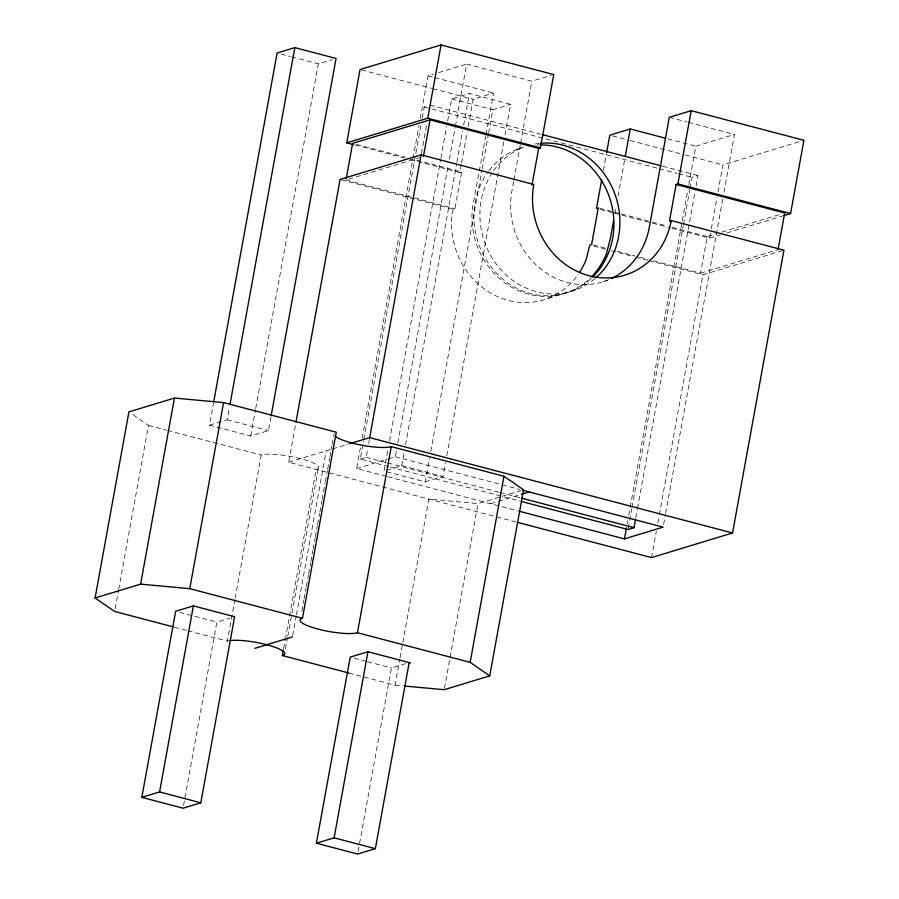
<?xml version="1.0" encoding="UTF-8"?>
<svg xmlns="http://www.w3.org/2000/svg" width="899" height="899" viewBox="0 0 899 899"><rect width="100%" height="100%" fill="white"/><g stroke="black" fill="none" stroke-linecap="round" stroke-linejoin="round"><path stroke-width="0.67" stroke-dasharray="4.5 3.37" d="M115.173 608.735L118.432 590.812M118.679 589.441L148.492 425.407L131.22 413.484M270.947 416.844L268.441 430.621L250.697 436.015L209.467 425.182L213.479 403.123M209.467 425.182L227.2 419.788L229.459 407.382M183.565 805.425L216.884 622.097L229.548 618.254M250.697 436.015L255.462 409.832M255.709 408.449L318.336 63.851L332.27 59.615M188.003 630.761L227.38 641.111L234.897 599.757M235.145 598.374L261.193 455.018A30.397 6.057 10.3 0 1 300.513 458.647A30.397 6.057 10.3 0 1 316.178 469.469L285.612 637.638M516.15 522.016L288.691 462.243L295.704 423.62M283.612 648.662L285.365 639.009M285.489 648.864L287.489 637.841M287.736 636.458L291.748 614.399M291.995 613.028L318.302 468.289M292.658 635.548L296.176 616.242M296.423 614.871L326.225 450.837M301.85 611.196L303.851 600.172M304.098 598.79L306.109 587.766M306.357 586.384L308.357 575.36M308.604 573.978L310.616 562.954M310.863 561.572L312.863 550.548M313.122 549.165L315.122 538.141M315.369 536.759L317.381 525.735M317.628 524.353L319.628 513.329M319.887 511.947L321.887 500.923M322.134 499.541L325.146 482.999M325.393 481.628L327.393 470.593M327.652 469.222L329.652 458.198M329.899 456.816L331.911 445.792M332.158 444.409L334.158 433.385M386.413 476.335L356.667 468.525L360.42 447.859M362.173 438.206L412.753 159.887M413.001 158.505L419.013 125.444M420.26 118.556L428.025 75.842L433.352 74.224M388.649 466.592L360.252 459.131L363.511 441.173M363.758 439.791L420.979 124.916M422.238 118.005L424.249 106.959L427.823 105.868M360.252 459.131L366.208 457.31L367.713 449.028M368.714 443.51L369.467 439.364M421.417 153.482L426.946 123.096M384.019 471.042L388.031 448.994M389.537 440.724L440.634 159.528M440.881 158.145L446.646 126.444M447.646 120.938L451.658 98.879L469.39 93.485L510.632 104.329L504.62 137.401M388.66 458.793L395.324 456.771L396.571 449.882M397.83 442.993L448.41 164.674M449.41 159.157L455.164 127.467M455.411 126.096L466.682 64.087L531.86 81.213L551.177 75.347M386.559 470.278L401.763 465.66L404.269 451.871M405.516 444.983L456.625 163.787M456.872 162.404L462.637 130.703M463.637 125.197L469.39 93.485M410.023 159.449L459.839 172.541L461.322 164.405M461.569 163.045L467.233 131.838M468.222 126.422L473.155 99.283L493.596 93.069L486.112 134.277M341.429 179.811L453.186 209.175L454.961 208.635L461.614 172.001L414.529 159.629M485.865 135.648L472.582 207.04A75.988 69.425 73.1 0 0 510.171 286.332A75.988 69.425 73.1 0 0 590.317 278.016M358.128 851.297L391.436 667.968L407.91 662.956M386.682 471.75L425.261 481.886L429.52 458.445M430.767 451.556L481.875 170.361M482.122 168.99L488.382 134.524M488.629 133.142L492.888 109.712L510.632 104.329M348.902 673.036L395.066 685.162L399.83 658.978M400.077 657.596L402.583 643.819M402.831 642.437L428.879 499.08L478.021 503.62L520.869 490.596M425.261 481.886L442.993 476.492L445.499 462.704M446.747 455.815L504.361 138.783M513.632 181.497L511.891 191.105A75.988 69.425 73.1 0 0 536.883 265.643A75.988 69.425 73.1 0 0 608.679 279.724M513.891 180.115L520.375 144.402M520.622 143.031L531.86 81.213M444.454 688.331L478.021 503.62M603.386 170.462L606.353 154.178M614.815 213.906L616.051 207.062M618.051 196.106L624.771 159.112M627.221 523.735L627.716 520.971M628.716 515.464L629.974 508.576M630.221 507.193L687.814 190.296M688.814 184.789L695.826 146.2L734.483 134.457L723.47 195.083M628.3 528.106L631.806 508.778M632.064 507.396L683.262 225.66M683.51 224.278L689.791 189.756M690.039 188.374L692.05 177.328L698.006 175.507L695.489 189.318M635.762 518.015L637.267 509.722M637.515 508.351L695.242 190.7M653.494 260.8L700.591 273.172L707.243 236.549L716.593 233.706M651.55 557.582L656.304 531.376M657.81 523.106L659.068 516.206M659.315 514.824L702.939 274.802L782.602 250.585M671.89 228.256L709.592 238.168L711.075 230.032M711.323 228.672L716.986 197.465M717.975 192.038L722.908 164.91L802.582 140.694M663.619 524.387L665.372 514.734M665.62 513.363L723.212 196.454M453.186 209.175L452.141 213.254A75.988 69.425 73.1 0 0 495.675 295.771A75.988 69.425 73.1 0 0 578.439 274.071M438.69 72.594L466.682 64.087M348.643 179.193L419.417 157.685M516.801 149.369L522.769 147.56A75.988 69.425 73.1 0 0 492.607 172.102M459.839 172.541L461.614 172.001M721.931 232.077L780.692 214.232M709.592 238.168L720.211 234.942M726.853 232.92L782.624 215.974M571.079 291.242L577.034 289.433M548.053 298.299L568.494 292.085M603.443 281.645L609.882 279.679M700.591 273.172L778.04 249.641M288.691 462.243L331.18 449.331M332.506 448.927L348.441 444.084M356.667 468.525L387.323 459.209M490.562 503.698L497.226 501.676M498.563 501.271L519.892 494.787M395.066 685.162L403.258 685.926M669.306 117.331L686.96 121.972M688.319 122.331L734.483 134.457M428.025 75.842L433.374 77.247M434.711 77.595L493.596 93.069M667.721 138.817L695.826 146.2M361.398 69.92L431.419 88.316M432.756 88.664L473.155 99.283M612.5 135.895L628.648 140.143M629.997 140.491L683.858 154.65M685.207 154.999L722.908 164.91M281.095 54.064L290.399 56.513M291.737 56.862L318.336 63.851M451.658 98.879L492.888 109.712M430.205 105.149L541.108 134.288M662.833 166.27L698.006 175.507M424.249 106.959L658.237 168.439M659.585 168.798L677.172 173.417M678.52 173.765L692.05 177.328M356.667 144.436L405.101 157.156M599.611 208.265L619.793 213.569M621.13 213.917L650.73 221.693M652.078 222.053L666.878 225.941M672.261 227.357L707.243 236.549M354.813 144.953L404.64 158.044M600.532 209.512L613.995 213.052M615.343 213.4L620.726 214.816M622.074 215.176L670.542 227.908M345.98 180.002L454.961 208.635M592.947 244.899L605.061 248.079M617.164 251.259L634.66 255.855M640.043 257.271L648.112 259.384M593.868 246.146L605.993 249.326M611.376 250.742L634.267 256.754M635.615 257.114L647.73 260.294M649.078 260.643L702.939 274.802M395.324 456.771L500.822 484.494M502.17 484.853L519.757 489.472M227.2 419.788L268.441 430.621M401.763 465.66L442.993 476.492M366.208 457.31L386.491 462.648M387.84 462.996L498.754 492.146M500.102 492.495L520.397 497.832M389.997 466.941L519.847 501.058M387.772 476.695L517.61 510.812M148.492 425.407L166.146 430.048M167.506 430.407L261.193 455.018M179.643 612.32L216.884 622.097M354.195 658.18L366.163 661.327M367.5 661.675L391.436 667.968M174.417 627.187L186.644 630.401M227.38 641.111A30.397 6.057 10.3 0 1 231.38 640.425M590.845 278.791A75.988 69.425 73.1 0 1 496.596 273.251A75.988 69.425 73.1 0 1 488.179 171.731M488.966 170.675A75.988 69.425 73.1 0 1 523.42 147.155M537.018 144.941A75.988 69.425 73.1 0 1 539.625 144.863M594.835 278.724A75.988 69.425 73.1 0 1 503.035 271.936A75.988 69.425 73.1 0 1 491.865 173.215M534.86 144.087A75.988 69.425 73.1 0 1 540.389 143.323"/><path stroke-width="1.35" d="M173.069 626.839L114.679 611.489L95.092 597.97L128.917 411.888L174.44 398.055L223.581 402.595L336.282 432.205L302.469 618.287A30.397 6.057 10.3 0 0 318.134 629.109A30.397 6.057 10.3 0 0 357.442 632.739L470.155 662.349L489.73 675.868L523.544 489.786L503.968 476.268L391.267 446.646A30.397 6.057 10.3 0 1 363.365 445.511A30.397 6.057 10.3 0 1 335.979 436.858M95.092 597.97L140.615 584.136L174.44 398.055M141.828 797.346L175.653 611.264L193.386 605.881L234.617 616.714L200.803 802.796L183.07 808.19L141.828 797.346L159.572 791.963L200.803 802.796M213.726 401.752L277.106 53.019L294.838 47.625L336.069 58.457L271.195 415.462M140.615 584.136L189.756 588.676L223.581 402.595M159.572 791.963L193.386 605.881M229.964 404.629L294.838 47.625M295.962 422.238L340.08 179.452L421.08 154.842L533.781 184.452A75.988 69.425 73.1 0 0 589.193 275.779A75.988 69.425 73.1 0 0 671.227 220.57L783.939 250.18L732.539 532.972L651.55 557.582L517.509 522.364M353.464 144.593L346.733 142.829L360.049 69.56L441.049 44.95L553.75 74.561L540.445 147.829L538.67 148.369L430.082 119.837L352.633 143.368L346.227 178.643M348.902 673.036L282.365 655.551L283.365 650.044M349.767 443.679L369.68 437.633L421.08 154.842M346.733 142.829L427.733 118.207L441.049 44.95M423.429 156.46L430.082 119.837M409.18 662.574L375.355 848.656L357.622 854.05L316.392 843.217L350.205 657.135L367.938 651.741L410.618 662.956M357.442 632.739L391.267 446.646M316.392 843.217L334.125 837.823L367.938 651.741M532.006 184.992L538.67 148.369M470.155 662.349L503.968 476.268M601.667 179.957L596.486 208.444L598.262 207.905L591.609 244.539L589.834 245.079L586.081 259.732A75.988 69.425 73.1 0 1 579.922 271.824M606.6 152.819L609.803 135.187L630.244 128.973L665.046 138.12M613.567 220.761L610.275 238.864L606.522 253.518A75.988 69.425 73.1 0 1 591.261 277.072M625.266 156.37L630.244 128.973M611.253 278.589A75.988 69.425 73.1 0 0 649.336 227.222L669.306 117.331L691.196 110.678L803.908 140.289L790.592 213.557L677.891 183.935L676.115 184.475L669.452 221.109L671.227 220.57M677.891 183.935L691.196 110.678M518.959 511.171L624.457 538.883L626.468 527.859M521.195 501.417L628.041 529.489L634.009 527.679L635.514 519.397M778.04 249.641L784.692 213.007L676.115 184.475M783.95 215.569L790.592 213.557M521.218 494.383L529.219 491.955M254.867 648.325L292.411 636.919M624.457 538.883L663.125 527.14L522.454 490.18M489.73 675.868L444.207 689.702L404.617 686.049M542.468 134.648L661.484 165.922M427.733 118.207L540.445 147.829M369.68 437.633L732.539 532.972M521.746 498.181L634.009 527.679M189.756 588.676L302.469 618.287M334.125 837.823L375.355 848.656M231.38 640.425A30.397 6.057 10.3 0 1 270.183 645.707A30.397 6.057 10.3 0 1 282.365 655.551M540.94 144.863A75.988 69.425 73.1 0 1 608.207 193.937A75.988 69.425 73.1 0 1 592.767 276.959M540.389 143.323A75.988 69.425 73.1 0 1 613.646 190.813A75.988 69.425 73.1 0 1 595.823 277.858"/></g></svg>
